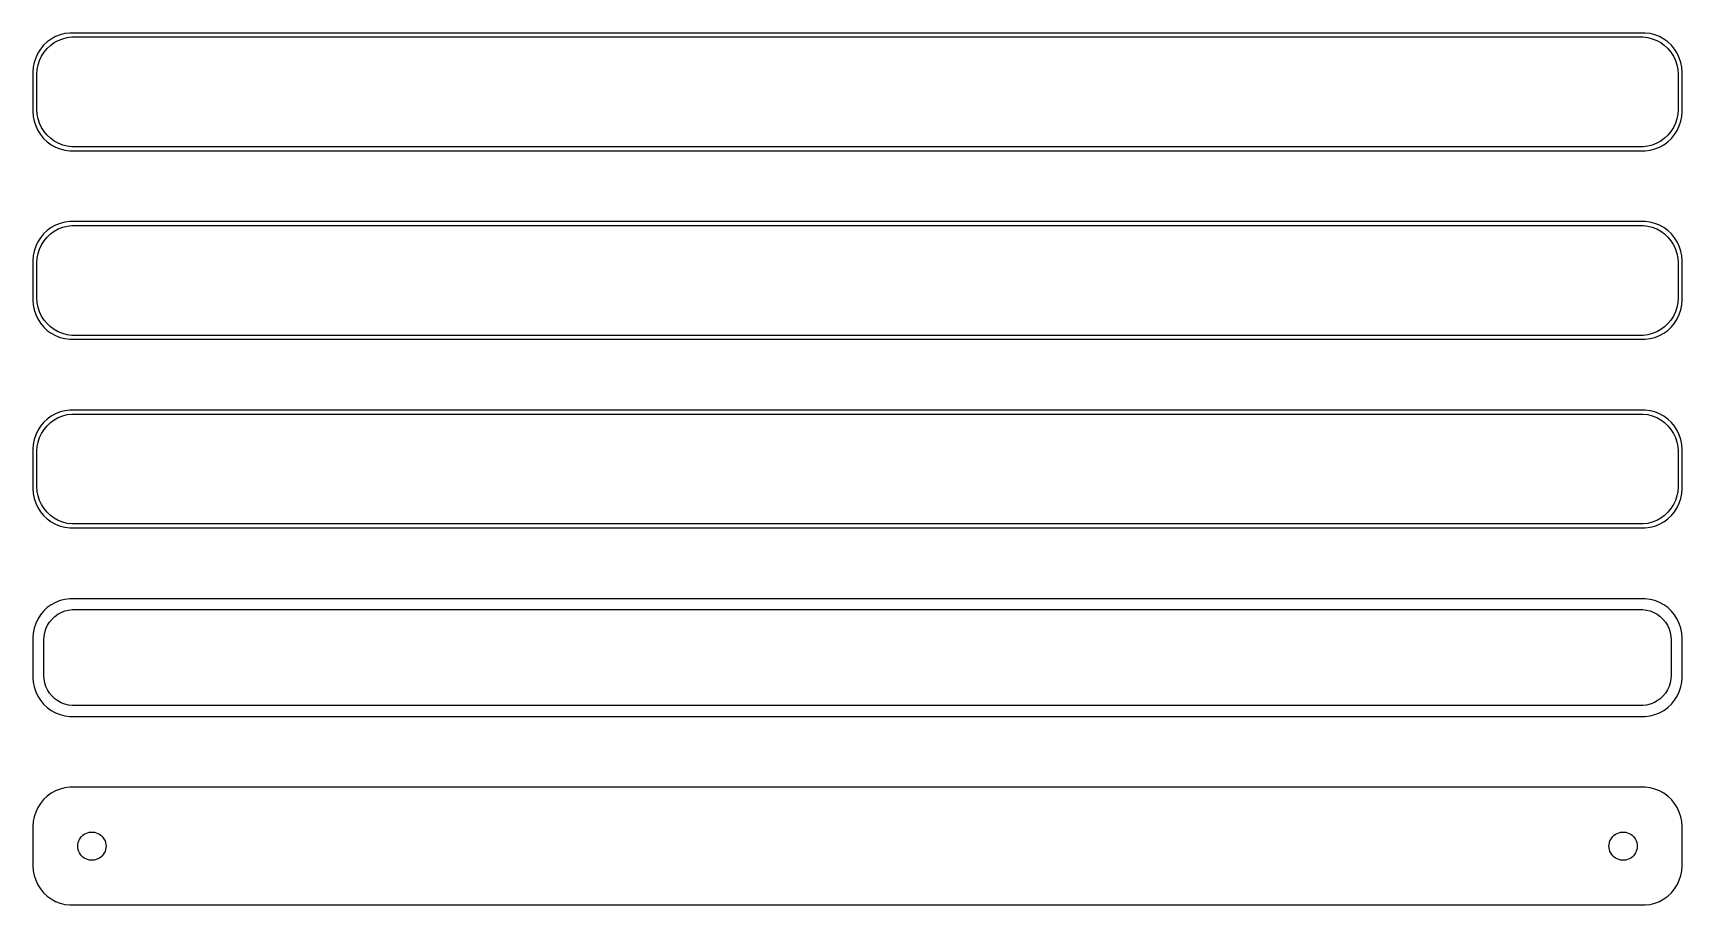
# Model space of a CAD drawing. Header units: metres. Extents: x -105 to 105, y 89 to 199.
import ezdxf

# ---------------------------------------------------------------- set-up
doc = ezdxf.new("R2010")
doc.units = ezdxf.units.M

msp = doc.modelspace()

# ---------------------------------------------------------------- linework, layer by layer
for p, q in [((-104.045, 197.439), (-104.382, 196.909)), ((-103.645, 197.923), (-104.045, 197.439)), ((-103.187, 198.353), (-103.645, 197.923)), ((-103.593, 197.042), (-103.213, 197.502)), ((-103.213, 197.502), (-102.778, 197.91)), ((-102.679, 198.722), (-103.187, 198.353)), ((-102.778, 197.91), (-102.295, 198.261)), ((-102.129, 199.024), (-102.679, 198.722)), ((-102.295, 198.261), (-101.772, 198.548)), ((-101.545, 199.255), (-102.129, 199.024)), ((-101.772, 198.548), (-101.218, 198.768)), ((-100.937, 199.411), (-101.545, 199.255)), ((-101.218, 198.768), (-100.64, 198.916)), ((-100.314, 199.49), (-100.937, 199.411)), ((-100.64, 198.916), (-100.048, 198.991)), ((100.314, 199.49), (-100.314, 199.49)), ((-100.048, 198.991), (100.048, 198.991)), ((100.048, 198.991), (100.64, 198.916)), ((100.937, 199.411), (100.314, 199.49)), ((100.64, 198.916), (101.218, 198.768)), ((101.545, 199.255), (100.937, 199.411)), ((101.218, 198.768), (101.772, 198.548)), ((102.129, 199.024), (101.545, 199.255)), ((101.772, 198.548), (102.295, 198.261)), ((102.679, 198.722), (102.129, 199.024)), ((102.295, 198.261), (102.778, 197.91)), ((103.187, 198.353), (102.679, 198.722)), ((102.778, 197.91), (103.213, 197.502)), ((103.645, 197.923), (103.187, 198.353)), ((103.213, 197.502), (103.593, 197.042)), ((104.045, 197.439), (103.645, 197.923)), ((104.382, 196.909), (104.045, 197.439)), ((-104.843, 195.743), (-104.961, 195.127)), ((-104.649, 196.341), (-104.843, 195.743)), ((-104.382, 196.909), (-104.649, 196.341)), ((-104.463, 194.845), (-104.351, 195.431)), ((-104.351, 195.431), (-104.166, 195.999)), ((-104.166, 195.999), (-103.912, 196.538)), ((-103.912, 196.538), (-103.593, 197.042)), ((103.593, 197.042), (103.912, 196.538)), ((103.912, 196.538), (104.166, 195.999)), ((104.166, 195.999), (104.351, 195.431)), ((104.351, 195.431), (104.463, 194.845)), ((104.649, 196.341), (104.382, 196.909)), ((104.843, 195.743), (104.649, 196.341)), ((104.961, 195.127), (104.843, 195.743)), ((-104.961, 195.127), (-105, 194.5)), ((-105, 194.5), (-105, 189.5)), ((-104.5, 194.25), (-104.463, 194.845)), ((-104.5, 189.75), (-104.5, 194.25)), ((104.463, 194.845), (104.5, 194.25)), ((104.5, 194.25), (104.5, 189.75)), ((105, 194.5), (104.961, 195.127)), ((105, 189.5), (105, 194.5)), ((-105, 189.5), (-104.961, 188.873)), ((-104.463, 189.155), (-104.5, 189.75)), ((-104.351, 188.569), (-104.463, 189.155)), ((104.463, 189.155), (104.351, 188.569)), ((104.5, 189.75), (104.463, 189.155)), ((104.961, 188.873), (105, 189.5)), ((-104.961, 188.873), (-104.843, 188.257)), ((-104.843, 188.257), (-104.649, 187.659)), ((-104.649, 187.659), (-104.382, 187.091)), ((-104.382, 187.091), (-104.045, 186.561)), ((-104.166, 188.001), (-104.351, 188.569)), ((-103.912, 187.462), (-104.166, 188.001)), ((-103.593, 186.958), (-103.912, 187.462)), ((-103.213, 186.498), (-103.593, 186.958)), ((103.593, 186.958), (103.213, 186.498)), ((103.912, 187.462), (103.593, 186.958)), ((104.166, 188.001), (103.912, 187.462)), ((104.045, 186.561), (104.382, 187.091)), ((104.351, 188.569), (104.166, 188.001)), ((104.382, 187.091), (104.649, 187.659)), ((104.649, 187.659), (104.843, 188.257)), ((104.843, 188.257), (104.961, 188.873)), ((-104.045, 186.561), (-103.645, 186.077)), ((-103.645, 186.077), (-103.187, 185.647)), ((-102.778, 186.09), (-103.213, 186.498)), ((-103.187, 185.647), (-102.679, 185.278)), ((-102.295, 185.739), (-102.778, 186.09)), ((-102.679, 185.278), (-102.129, 184.976)), ((-101.772, 185.452), (-102.295, 185.739)), ((-102.129, 184.976), (-101.545, 184.745)), ((-101.218, 185.232), (-101.772, 185.452)), ((-100.64, 185.084), (-101.218, 185.232)), ((-100.048, 185.009), (-100.64, 185.084)), ((100.048, 185.009), (-100.048, 185.009)), ((100.64, 185.084), (100.048, 185.009)), ((101.218, 185.232), (100.64, 185.084)), ((101.772, 185.452), (101.218, 185.232)), ((101.545, 184.745), (102.129, 184.976)), ((102.295, 185.739), (101.772, 185.452)), ((102.129, 184.976), (102.679, 185.278)), ((102.778, 186.09), (102.295, 185.739)), ((102.679, 185.278), (103.187, 185.647)), ((103.213, 186.498), (102.778, 186.09)), ((103.187, 185.647), (103.645, 186.077)), ((103.645, 186.077), (104.045, 186.561)), ((-101.545, 184.745), (-100.937, 184.589)), ((-100.937, 184.589), (-100.314, 184.51)), ((-100.314, 184.51), (100.314, 184.51)), ((100.314, 184.51), (100.937, 184.589)), ((100.937, 184.589), (101.545, 184.745)), ((-103.187, 174.353), (-103.645, 173.923)), ((-102.679, 174.722), (-103.187, 174.353)), ((-102.129, 175.024), (-102.679, 174.722)), ((-102.295, 174.261), (-101.772, 174.548)), ((-101.545, 175.255), (-102.129, 175.024)), ((-101.772, 174.548), (-101.218, 174.768)), ((-100.937, 175.411), (-101.545, 175.255)), ((-101.218, 174.768), (-100.64, 174.916)), ((-100.314, 175.49), (-100.937, 175.411)), ((-100.64, 174.916), (-100.048, 174.991)), ((100.314, 175.49), (-100.314, 175.49)), ((-100.048, 174.991), (100.048, 174.991)), ((100.048, 174.991), (100.64, 174.916)), ((100.937, 175.411), (100.314, 175.49)), ((100.64, 174.916), (101.218, 174.768)), ((101.545, 175.255), (100.937, 175.411)), ((101.218, 174.768), (101.772, 174.548)), ((102.129, 175.024), (101.545, 175.255)), ((101.772, 174.548), (102.295, 174.261)), ((102.679, 174.722), (102.129, 175.024)), ((103.187, 174.353), (102.679, 174.722)), ((103.645, 173.923), (103.187, 174.353)), ((-104.649, 172.341), (-104.843, 171.743)), ((-104.382, 172.909), (-104.649, 172.341)), ((-104.045, 173.439), (-104.382, 172.909)), ((-104.166, 171.999), (-103.912, 172.538)), ((-103.645, 173.923), (-104.045, 173.439)), ((-103.912, 172.538), (-103.593, 173.042)), ((-103.593, 173.042), (-103.213, 173.502)), ((-103.213, 173.502), (-102.778, 173.91)), ((-102.778, 173.91), (-102.295, 174.261)), ((102.295, 174.261), (102.778, 173.91)), ((102.778, 173.91), (103.213, 173.502)), ((103.213, 173.502), (103.593, 173.042)), ((103.593, 173.042), (103.912, 172.538)), ((104.045, 173.439), (103.645, 173.923)), ((103.912, 172.538), (104.166, 171.999)), ((104.382, 172.909), (104.045, 173.439)), ((104.649, 172.341), (104.382, 172.909)), ((104.843, 171.743), (104.649, 172.341)), ((-104.961, 171.127), (-105, 170.5)), ((-105, 170.5), (-105, 165.5)), ((-104.843, 171.743), (-104.961, 171.127)), ((-104.5, 170.25), (-104.463, 170.845)), ((-104.5, 165.75), (-104.5, 170.25)), ((-104.463, 170.845), (-104.351, 171.431)), ((-104.351, 171.431), (-104.166, 171.999)), ((104.166, 171.999), (104.351, 171.431)), ((104.351, 171.431), (104.463, 170.845)), ((104.463, 170.845), (104.5, 170.25)), ((104.5, 170.25), (104.5, 165.75)), ((104.961, 171.127), (104.843, 171.743)), ((105, 170.5), (104.961, 171.127)), ((105, 165.5), (105, 170.5)), ((-105, 165.5), (-104.961, 164.873)), ((-104.961, 164.873), (-104.843, 164.257)), ((-104.843, 164.257), (-104.649, 163.659)), ((-104.463, 165.155), (-104.5, 165.75)), ((-104.351, 164.569), (-104.463, 165.155)), ((-104.166, 164.001), (-104.351, 164.569)), ((-103.912, 163.462), (-104.166, 164.001)), ((104.166, 164.001), (103.912, 163.462)), ((104.351, 164.569), (104.166, 164.001)), ((104.463, 165.155), (104.351, 164.569)), ((104.5, 165.75), (104.463, 165.155)), ((104.649, 163.659), (104.843, 164.257)), ((104.843, 164.257), (104.961, 164.873)), ((104.961, 164.873), (105, 165.5)), ((-104.649, 163.659), (-104.382, 163.091)), ((-104.382, 163.091), (-104.045, 162.561)), ((-104.045, 162.561), (-103.645, 162.077)), ((-103.593, 162.958), (-103.912, 163.462)), ((-103.645, 162.077), (-103.187, 161.647)), ((-103.213, 162.498), (-103.593, 162.958)), ((-102.778, 162.09), (-103.213, 162.498)), ((-102.295, 161.739), (-102.778, 162.09)), ((-101.772, 161.452), (-102.295, 161.739)), ((102.295, 161.739), (101.772, 161.452)), ((102.778, 162.09), (102.295, 161.739)), ((103.213, 162.498), (102.778, 162.09)), ((103.187, 161.647), (103.645, 162.077)), ((103.593, 162.958), (103.213, 162.498)), ((103.912, 163.462), (103.593, 162.958)), ((103.645, 162.077), (104.045, 162.561)), ((104.045, 162.561), (104.382, 163.091)), ((104.382, 163.091), (104.649, 163.659)), ((-103.187, 161.647), (-102.679, 161.278)), ((-102.679, 161.278), (-102.129, 160.976)), ((-102.129, 160.976), (-101.545, 160.745)), ((-101.218, 161.232), (-101.772, 161.452)), ((-101.545, 160.745), (-100.937, 160.589)), ((-100.64, 161.084), (-101.218, 161.232)), ((-100.937, 160.589), (-100.314, 160.51)), ((-100.048, 161.009), (-100.64, 161.084)), ((-100.314, 160.51), (100.314, 160.51)), ((100.048, 161.009), (-100.048, 161.009)), ((100.64, 161.084), (100.048, 161.009)), ((100.314, 160.51), (100.937, 160.589)), ((101.218, 161.232), (100.64, 161.084)), ((100.937, 160.589), (101.545, 160.745)), ((101.772, 161.452), (101.218, 161.232)), ((101.545, 160.745), (102.129, 160.976)), ((102.129, 160.976), (102.679, 161.278)), ((102.679, 161.278), (103.187, 161.647)), ((-101.545, 151.255), (-102.129, 151.024)), ((-100.937, 151.411), (-101.545, 151.255)), ((-100.314, 151.49), (-100.937, 151.411)), ((100.314, 151.49), (-100.314, 151.49)), ((100.937, 151.411), (100.314, 151.49)), ((101.545, 151.255), (100.937, 151.411)), ((102.129, 151.024), (101.545, 151.255)), ((-104.045, 149.439), (-104.382, 148.909)), ((-103.645, 149.923), (-104.045, 149.439)), ((-103.187, 150.353), (-103.645, 149.923)), ((-103.593, 149.042), (-103.213, 149.502)), ((-103.213, 149.502), (-102.778, 149.91)), ((-102.679, 150.722), (-103.187, 150.353)), ((-102.778, 149.91), (-102.295, 150.261)), ((-102.129, 151.024), (-102.679, 150.722)), ((-102.295, 150.261), (-101.772, 150.548)), ((-101.772, 150.548), (-101.218, 150.768)), ((-101.218, 150.768), (-100.64, 150.916)), ((-100.64, 150.916), (-100.048, 150.991)), ((-100.048, 150.991), (100.048, 150.991)), ((100.048, 150.991), (100.64, 150.916)), ((100.64, 150.916), (101.218, 150.768)), ((101.218, 150.768), (101.772, 150.548)), ((101.772, 150.548), (102.295, 150.261)), ((102.679, 150.722), (102.129, 151.024)), ((102.295, 150.261), (102.778, 149.91)), ((103.187, 150.353), (102.679, 150.722)), ((102.778, 149.91), (103.213, 149.502)), ((103.645, 149.923), (103.187, 150.353)), ((103.213, 149.502), (103.593, 149.042)), ((104.045, 149.439), (103.645, 149.923)), ((104.382, 148.909), (104.045, 149.439)), ((-104.961, 147.127), (-105, 146.5)), ((-104.843, 147.743), (-104.961, 147.127)), ((-104.649, 148.341), (-104.843, 147.743)), ((-104.382, 148.909), (-104.649, 148.341)), ((-104.463, 146.845), (-104.351, 147.431)), ((-104.351, 147.431), (-104.166, 147.999)), ((-104.166, 147.999), (-103.912, 148.538)), ((-103.912, 148.538), (-103.593, 149.042)), ((103.593, 149.042), (103.912, 148.538)), ((103.912, 148.538), (104.166, 147.999)), ((104.166, 147.999), (104.351, 147.431)), ((104.351, 147.431), (104.463, 146.845)), ((104.649, 148.341), (104.382, 148.909)), ((104.843, 147.743), (104.649, 148.341)), ((104.961, 147.127), (104.843, 147.743)), ((105, 146.5), (104.961, 147.127)), ((-105, 146.5), (-105, 141.5)), ((-104.5, 146.25), (-104.463, 146.845)), ((-104.5, 141.75), (-104.5, 146.25)), ((104.463, 146.845), (104.5, 146.25)), ((104.5, 146.25), (104.5, 141.75)), ((105, 141.5), (105, 146.5)), ((-105, 141.5), (-104.961, 140.873)), ((-104.961, 140.873), (-104.843, 140.257)), ((-104.463, 141.155), (-104.5, 141.75)), ((-104.351, 140.569), (-104.463, 141.155)), ((104.463, 141.155), (104.351, 140.569)), ((104.5, 141.75), (104.463, 141.155)), ((104.843, 140.257), (104.961, 140.873)), ((104.961, 140.873), (105, 141.5)), ((-104.843, 140.257), (-104.649, 139.659)), ((-104.649, 139.659), (-104.382, 139.091)), ((-104.382, 139.091), (-104.045, 138.561)), ((-104.166, 140.001), (-104.351, 140.569)), ((-103.912, 139.462), (-104.166, 140.001)), ((-103.593, 138.958), (-103.912, 139.462)), ((-103.213, 138.498), (-103.593, 138.958)), ((103.593, 138.958), (103.213, 138.498)), ((103.912, 139.462), (103.593, 138.958)), ((104.166, 140.001), (103.912, 139.462)), ((104.045, 138.561), (104.382, 139.091)), ((104.351, 140.569), (104.166, 140.001)), ((104.382, 139.091), (104.649, 139.659)), ((104.649, 139.659), (104.843, 140.257)), ((-104.045, 138.561), (-103.645, 138.077)), ((-103.645, 138.077), (-103.187, 137.647)), ((-102.778, 138.09), (-103.213, 138.498)), ((-103.187, 137.647), (-102.679, 137.278)), ((-102.295, 137.739), (-102.778, 138.09)), ((-102.679, 137.278), (-102.129, 136.976)), ((-101.772, 137.452), (-102.295, 137.739)), ((-102.129, 136.976), (-101.545, 136.745)), ((-101.218, 137.232), (-101.772, 137.452)), ((-101.545, 136.745), (-100.937, 136.589)), ((-100.64, 137.084), (-101.218, 137.232)), ((-100.937, 136.589), (-100.314, 136.51)), ((-100.048, 137.009), (-100.64, 137.084)), ((-100.314, 136.51), (100.314, 136.51)), ((100.048, 137.009), (-100.048, 137.009)), ((100.64, 137.084), (100.048, 137.009)), ((100.314, 136.51), (100.937, 136.589)), ((101.218, 137.232), (100.64, 137.084)), ((100.937, 136.589), (101.545, 136.745)), ((101.772, 137.452), (101.218, 137.232)), ((101.545, 136.745), (102.129, 136.976)), ((102.295, 137.739), (101.772, 137.452)), ((102.129, 136.976), (102.679, 137.278)), ((102.778, 138.09), (102.295, 137.739)), ((102.679, 137.278), (103.187, 137.647)), ((103.213, 138.498), (102.778, 138.09)), ((103.187, 137.647), (103.645, 138.077)), ((103.645, 138.077), (104.045, 138.561)), ((-103.187, 126.353), (-103.645, 125.923)), ((-102.679, 126.722), (-103.187, 126.353)), ((-102.129, 127.024), (-102.679, 126.722)), ((-101.545, 127.255), (-102.129, 127.024)), ((-100.937, 127.411), (-101.545, 127.255)), ((-100.946, 125.93), (-100.475, 126.051)), ((-100.314, 127.49), (-100.937, 127.411)), ((-100.475, 126.051), (-99.993, 126.112)), ((100.314, 127.49), (-100.314, 127.49)), ((-99.993, 126.112), (99.993, 126.112)), ((99.993, 126.112), (100.475, 126.051)), ((100.937, 127.411), (100.314, 127.49)), ((100.475, 126.051), (100.946, 125.93)), ((101.545, 127.255), (100.937, 127.411)), ((102.129, 127.024), (101.545, 127.255)), ((102.679, 126.722), (102.129, 127.024)), ((103.187, 126.353), (102.679, 126.722)), ((103.645, 125.923), (103.187, 126.353)), ((-104.649, 124.341), (-104.843, 123.743)), ((-104.382, 124.909), (-104.649, 124.341)), ((-104.045, 125.439), (-104.382, 124.909)), ((-103.645, 125.923), (-104.045, 125.439)), ((-103.348, 123.674), (-103.141, 124.114)), ((-103.141, 124.114), (-102.88, 124.524)), ((-102.88, 124.524), (-102.571, 124.899)), ((-102.571, 124.899), (-102.216, 125.231)), ((-102.216, 125.231), (-101.823, 125.517)), ((-101.823, 125.517), (-101.398, 125.751)), ((-101.398, 125.751), (-100.946, 125.93)), ((100.946, 125.93), (101.398, 125.751)), ((101.398, 125.751), (101.823, 125.517)), ((101.823, 125.517), (102.216, 125.231)), ((102.216, 125.231), (102.571, 124.899)), ((102.571, 124.899), (102.88, 124.524)), ((102.88, 124.524), (103.141, 124.114)), ((103.141, 124.114), (103.348, 123.674)), ((104.045, 125.439), (103.645, 125.923)), ((104.382, 124.909), (104.045, 125.439)), ((104.649, 124.341), (104.382, 124.909)), ((104.843, 123.743), (104.649, 124.341)), ((-104.961, 123.127), (-105, 122.5)), ((-105, 122.5), (-105, 117.5)), ((-104.843, 123.743), (-104.961, 123.127)), ((-103.619, 122.25), (-103.589, 122.735)), ((-103.619, 117.75), (-103.619, 122.25)), ((-103.589, 122.735), (-103.498, 123.212)), ((-103.498, 123.212), (-103.348, 123.674)), ((103.348, 123.674), (103.498, 123.212)), ((103.498, 123.212), (103.589, 122.735)), ((103.589, 122.735), (103.619, 122.25)), ((103.619, 122.25), (103.619, 117.75)), ((104.961, 123.127), (104.843, 123.743)), ((105, 122.5), (104.961, 123.127)), ((105, 117.5), (105, 122.5)), ((-103.589, 117.265), (-103.619, 117.75)), ((103.619, 117.75), (103.589, 117.265)), ((-105, 117.5), (-104.961, 116.873)), ((-104.961, 116.873), (-104.843, 116.257)), ((-104.843, 116.257), (-104.649, 115.659)), ((-104.649, 115.659), (-104.382, 115.091)), ((-103.498, 116.788), (-103.589, 117.265)), ((-103.348, 116.326), (-103.498, 116.788)), ((-103.141, 115.886), (-103.348, 116.326)), ((-102.88, 115.476), (-103.141, 115.886)), ((103.141, 115.886), (102.88, 115.476)), ((103.348, 116.326), (103.141, 115.886)), ((103.498, 116.788), (103.348, 116.326)), ((103.589, 117.265), (103.498, 116.788)), ((104.382, 115.091), (104.649, 115.659)), ((104.649, 115.659), (104.843, 116.257)), ((104.843, 116.257), (104.961, 116.873)), ((104.961, 116.873), (105, 117.5)), ((-104.382, 115.091), (-104.045, 114.561)), ((-104.045, 114.561), (-103.645, 114.077)), ((-103.645, 114.077), (-103.187, 113.647)), ((-103.187, 113.647), (-102.679, 113.278)), ((-102.571, 115.101), (-102.88, 115.476)), ((-102.216, 114.769), (-102.571, 115.101)), ((-101.823, 114.483), (-102.216, 114.769)), ((-101.398, 114.249), (-101.823, 114.483)), ((-100.946, 114.07), (-101.398, 114.249)), ((-100.475, 113.949), (-100.946, 114.07)), ((-99.993, 113.888), (-100.475, 113.949)), ((99.993, 113.888), (-99.993, 113.888)), ((100.475, 113.949), (99.993, 113.888)), ((100.946, 114.07), (100.475, 113.949)), ((101.398, 114.249), (100.946, 114.07)), ((101.823, 114.483), (101.398, 114.249)), ((102.216, 114.769), (101.823, 114.483)), ((102.571, 115.101), (102.216, 114.769)), ((102.88, 115.476), (102.571, 115.101)), ((102.679, 113.278), (103.187, 113.647)), ((103.187, 113.647), (103.645, 114.077)), ((103.645, 114.077), (104.045, 114.561)), ((104.045, 114.561), (104.382, 115.091)), ((-102.679, 113.278), (-102.129, 112.976)), ((-102.129, 112.976), (-101.545, 112.745)), ((-101.545, 112.745), (-100.937, 112.589)), ((-100.937, 112.589), (-100.314, 112.51)), ((-100.314, 112.51), (100.314, 112.51)), ((100.314, 112.51), (100.937, 112.589)), ((100.937, 112.589), (101.545, 112.745)), ((101.545, 112.745), (102.129, 112.976)), ((102.129, 112.976), (102.679, 113.278)), ((-102.129, 103.024), (-102.679, 102.722)), ((-101.545, 103.255), (-102.129, 103.024)), ((-100.937, 103.411), (-101.545, 103.255)), ((-100.314, 103.49), (-100.937, 103.411)), ((100.314, 103.49), (-100.314, 103.49)), ((100.937, 103.411), (100.314, 103.49)), ((101.545, 103.255), (100.937, 103.411)), ((102.129, 103.024), (101.545, 103.255)), ((102.679, 102.722), (102.129, 103.024)), ((-104.382, 100.909), (-104.649, 100.341)), ((-104.045, 101.439), (-104.382, 100.909)), ((-103.645, 101.923), (-104.045, 101.439)), ((-103.187, 102.353), (-103.645, 101.923)), ((-102.679, 102.722), (-103.187, 102.353)), ((103.187, 102.353), (102.679, 102.722)), ((103.645, 101.923), (103.187, 102.353)), ((104.045, 101.439), (103.645, 101.923)), ((104.382, 100.909), (104.045, 101.439)), ((104.649, 100.341), (104.382, 100.909)), ((-104.961, 99.1267), (-105, 98.5)), ((-104.843, 99.7434), (-104.961, 99.1267)), ((-104.649, 100.341), (-104.843, 99.7434)), ((104.843, 99.7434), (104.649, 100.341)), ((104.961, 99.1267), (104.843, 99.7434)), ((105, 98.5), (104.961, 99.1267)), ((-105, 98.5), (-105, 93.5)), ((-99.2434, 96.4476), (-99.1736, 96.6626)), ((-99.1736, 96.6626), (-99.0773, 96.8671)), ((-99.0773, 96.8671), (-98.9562, 97.058)), ((-98.9562, 97.058), (-98.8121, 97.2322)), ((-98.8121, 97.2322), (-98.6474, 97.3869)), ((-98.6474, 97.3869), (-98.4645, 97.5198)), ((-98.4645, 97.5198), (-98.2664, 97.6287)), ((-98.2664, 97.6287), (-98.0562, 97.7119)), ((-98.0562, 97.7119), (-97.8373, 97.7681)), ((-97.8373, 97.7681), (-97.613, 97.7964)), ((-97.613, 97.7964), (-97.387, 97.7964)), ((-97.387, 97.7964), (-97.1627, 97.7681)), ((-97.1627, 97.7681), (-96.9438, 97.7119)), ((-96.9438, 97.7119), (-96.7336, 97.6287)), ((-96.7336, 97.6287), (-96.5355, 97.5198)), ((-96.5355, 97.5198), (-96.3526, 97.3869)), ((-96.3526, 97.3869), (-96.1879, 97.2322)), ((-96.1879, 97.2322), (-96.0438, 97.058)), ((-96.0438, 97.058), (-95.9226, 96.8671)), ((-95.9226, 96.8671), (-95.8264, 96.6626)), ((-95.8264, 96.6626), (-95.7565, 96.4476)), ((95.7565, 96.4476), (95.8264, 96.6626)), ((95.8264, 96.6626), (95.9226, 96.8671)), ((95.9226, 96.8671), (96.0438, 97.058)), ((96.0438, 97.058), (96.1879, 97.2322)), ((96.1879, 97.2322), (96.3526, 97.3869)), ((96.3526, 97.3869), (96.5355, 97.5198)), ((96.5355, 97.5198), (96.7336, 97.6287)), ((96.7336, 97.6287), (96.9438, 97.7119)), ((96.9438, 97.7119), (97.1627, 97.7681)), ((97.1627, 97.7681), (97.387, 97.7964)), ((97.387, 97.7964), (97.613, 97.7964)), ((97.613, 97.7964), (97.8373, 97.7681)), ((97.8373, 97.7681), (98.0562, 97.7119)), ((98.0562, 97.7119), (98.2664, 97.6287)), ((98.2664, 97.6287), (98.4645, 97.5198)), ((98.4645, 97.5198), (98.6474, 97.3869)), ((98.6474, 97.3869), (98.8121, 97.2322)), ((98.8121, 97.2322), (98.9562, 97.058)), ((98.9562, 97.058), (99.0773, 96.8671)), ((99.0773, 96.8671), (99.1736, 96.6626)), ((99.1736, 96.6626), (99.2434, 96.4476)), ((105, 93.5), (105, 98.5)), ((-99.3, 96), (-99.2858, 96.2256)), ((-99.2858, 95.7744), (-99.3, 96)), ((-99.2858, 96.2256), (-99.2434, 96.4476)), ((-99.2434, 95.5524), (-99.2858, 95.7744)), ((-99.1736, 95.3374), (-99.2434, 95.5524)), ((-99.0773, 95.1329), (-99.1736, 95.3374)), ((-98.9562, 94.942), (-99.0773, 95.1329)), ((-98.8121, 94.7678), (-98.9562, 94.942)), ((-98.6474, 94.6131), (-98.8121, 94.7678)), ((-98.4645, 94.4802), (-98.6474, 94.6131)), ((-96.3526, 94.6131), (-96.5355, 94.4802)), ((-96.1879, 94.7678), (-96.3526, 94.6131)), ((-96.0438, 94.942), (-96.1879, 94.7678)), ((-95.9226, 95.1329), (-96.0438, 94.942)), ((-95.8264, 95.3374), (-95.9226, 95.1329)), ((-95.7565, 95.5524), (-95.8264, 95.3374)), ((-95.7565, 96.4476), (-95.7142, 96.2256)), ((-95.7142, 95.7744), (-95.7565, 95.5524)), ((-95.7142, 96.2256), (-95.7, 96)), ((-95.7, 96), (-95.7142, 95.7744)), ((95.7, 96), (95.7142, 96.2256)), ((95.7142, 95.7744), (95.7, 96)), ((95.7142, 96.2256), (95.7565, 96.4476)), ((95.7565, 95.5524), (95.7142, 95.7744)), ((95.8264, 95.3374), (95.7565, 95.5524)), ((95.9226, 95.1329), (95.8264, 95.3374)), ((96.0438, 94.942), (95.9226, 95.1329)), ((96.1879, 94.7678), (96.0438, 94.942)), ((96.3526, 94.6131), (96.1879, 94.7678)), ((96.5355, 94.4802), (96.3526, 94.6131)), ((98.6474, 94.6131), (98.4645, 94.4802)), ((98.8121, 94.7678), (98.6474, 94.6131)), ((98.9562, 94.942), (98.8121, 94.7678)), ((99.0773, 95.1329), (98.9562, 94.942)), ((99.1736, 95.3374), (99.0773, 95.1329)), ((99.2434, 95.5524), (99.1736, 95.3374)), ((99.2434, 96.4476), (99.2858, 96.2256)), ((99.2858, 95.7744), (99.2434, 95.5524)), ((99.2858, 96.2256), (99.3, 96)), ((99.3, 96), (99.2858, 95.7744)), ((-105, 93.5), (-104.961, 92.8733)), ((-104.961, 92.8733), (-104.843, 92.2566)), ((-98.2664, 94.3713), (-98.4645, 94.4802)), ((-98.0562, 94.2881), (-98.2664, 94.3713)), ((-97.8373, 94.2319), (-98.0562, 94.2881)), ((-97.613, 94.2036), (-97.8373, 94.2319)), ((-97.387, 94.2036), (-97.613, 94.2036)), ((-97.1627, 94.2319), (-97.387, 94.2036)), ((-96.9438, 94.2881), (-97.1627, 94.2319)), ((-96.7336, 94.3713), (-96.9438, 94.2881)), ((-96.5355, 94.4802), (-96.7336, 94.3713)), ((96.7336, 94.3713), (96.5355, 94.4802)), ((96.9438, 94.2881), (96.7336, 94.3713)), ((97.1627, 94.2319), (96.9438, 94.2881)), ((97.387, 94.2036), (97.1627, 94.2319)), ((97.613, 94.2036), (97.387, 94.2036)), ((97.8373, 94.2319), (97.613, 94.2036)), ((98.0562, 94.2881), (97.8373, 94.2319)), ((98.2664, 94.3713), (98.0562, 94.2881)), ((98.4645, 94.4802), (98.2664, 94.3713)), ((104.843, 92.2566), (104.961, 92.8733)), ((104.961, 92.8733), (105, 93.5)), ((-104.843, 92.2566), (-104.649, 91.6594)), ((-104.649, 91.6594), (-104.382, 91.0912)), ((-104.382, 91.0912), (-104.045, 90.5611)), ((-104.045, 90.5611), (-103.645, 90.0773)), ((103.645, 90.0773), (104.045, 90.5611)), ((104.045, 90.5611), (104.382, 91.0912)), ((104.382, 91.0912), (104.649, 91.6594)), ((104.649, 91.6594), (104.843, 92.2566)), ((-103.645, 90.0773), (-103.187, 89.6474)), ((-103.187, 89.6474), (-102.679, 89.2784)), ((-102.679, 89.2784), (-102.129, 88.9759)), ((-102.129, 88.9759), (-101.545, 88.7447)), ((-101.545, 88.7447), (-100.937, 88.5886)), ((-100.937, 88.5886), (-100.314, 88.5099)), ((-100.314, 88.5099), (100.314, 88.5099)), ((100.314, 88.5099), (100.937, 88.5886)), ((100.937, 88.5886), (101.545, 88.7447)), ((101.545, 88.7447), (102.129, 88.9759)), ((102.129, 88.9759), (102.679, 89.2784)), ((102.679, 89.2784), (103.187, 89.6474)), ((103.187, 89.6474), (103.645, 90.0773))]:
    msp.add_line(p, q)

doc.saveas('drawing.dxf')
